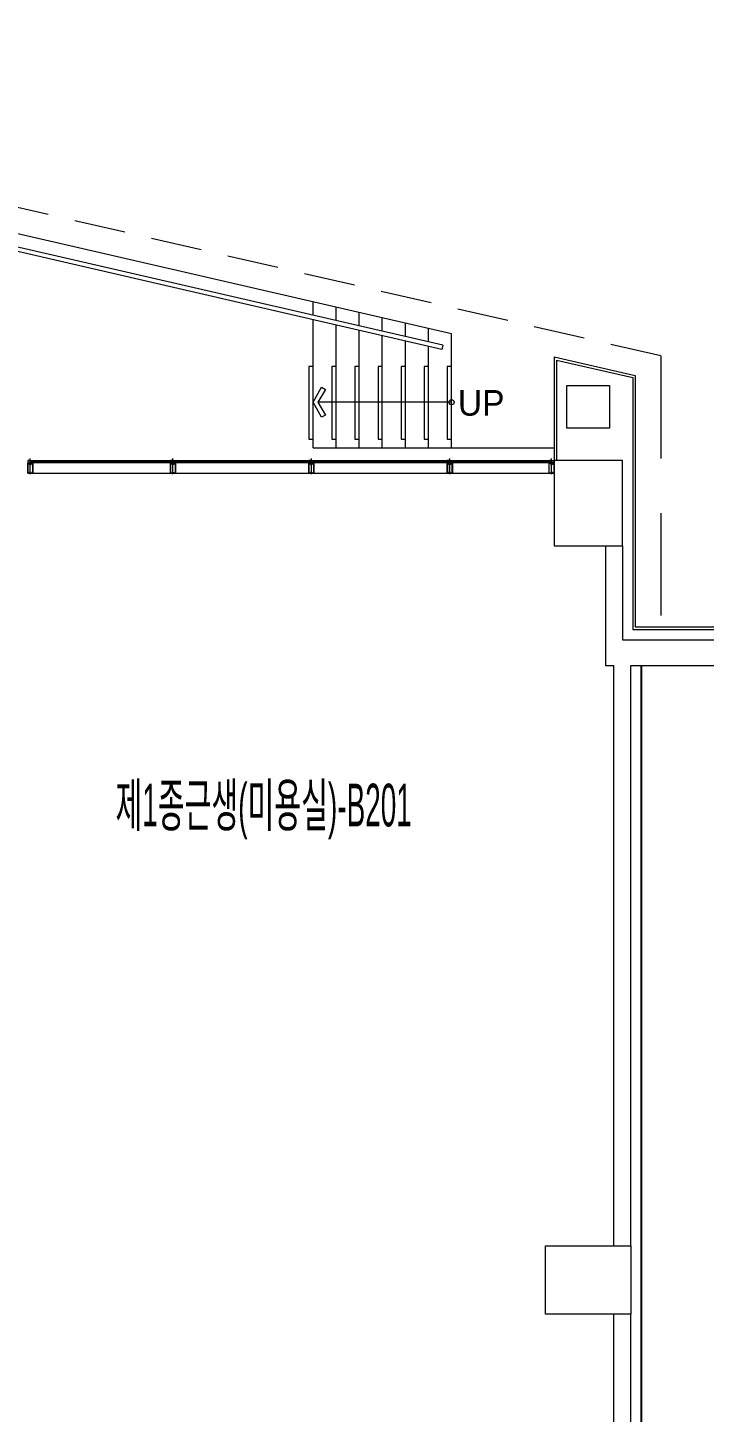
# Model space of a CAD drawing. Header units: millimetres. Extents: x 43806 to 399860, y -65551 to 59129.
# Drawn here: x 176194 to 184112, y 42830 to 59049 of the extents above; entities that cross this region are included whole.
import ezdxf
from ezdxf.enums import TextEntityAlignment as Align

# ---------------------------------------------------------------- set-up
doc = ezdxf.new("R2010")
doc.units = ezdxf.units.MM
doc.header["$LTSCALE"] = 400
doc.header["$MEASUREMENT"] = 0
doc.linetypes.add('HID', pattern=[2.3, 1.5, -0.8])
doc.layers.add('A', color=8, linetype='CONTINUOUS', lineweight=0)
doc.styles.add('CS', font='', dxfattribs={"height": 300})
doc.styles.get('CS').set_extended_font_data('HYwulM')

msp = doc.modelspace()

# ---------------------------------------------------------------- linework, layer by layer
at = {"layer": 'A', "linetype": 'HID'}
msp.add_line((183604, 55204), (166947, 59049), dxfattribs=at)
at = {"layer": 'A', "ltscale": 2}
for p, q in [((181154, 55461), (175149, 56847)), ((182504, 54359), (182504, 54859)), ((182504, 54859), (183004, 54859)), ((183004, 54859), (183004, 54359)), ((183004, 54359), (182504, 54359)), ((179534, 54129), (182354, 54129)), ((183154, 53979), (182354, 53979)), ((182354, 53979), (182354, 52979)), ((183154, 52979), (183154, 53979)), ((182354, 52979), (183154, 52979)), ((182954, 52979), (182954, 51579)), ((183154, 52979), (183154, 51879)), ((183154, 51879), (187544, 51879)), ((182954, 51579), (183054, 51579)), ((183054, 44779), (183054, 51579)), ((183254, 51579), (187544, 51579)), ((183254, 44779), (183254, 51579)), ((183374, 40959), (183374, 51579)), ((183380, 40953), (183380, 51579)), ((182254, 44779), (183254, 44779)), ((182254, 43979), (182254, 44779)), ((183254, 44779), (183254, 43979)), ((183254, 43979), (182254, 43979)), ((183054, 41879), (183054, 43979)), ((183254, 41879), (183254, 43979))]:
    msp.add_line(p, q, dxfattribs=at)
at = {"layer": 'A'}
for p, q in [((181042, 55281), (175104, 56652)), ((181054, 55330), (175115, 56701)), ((179534, 55681), (179534, 55835)), ((179804, 55618), (179804, 55772)), ((180074, 55556), (180074, 55710)), ((180344, 55494), (180344, 55648)), ((179534, 54129), (179534, 55629)), ((179804, 54129), (179804, 55567)), ((180074, 54129), (180074, 55505)), ((180614, 55431), (180614, 55585)), ((180884, 55369), (180884, 55523)), ((180344, 54129), (180344, 55442)), ((180614, 54129), (180614, 55380)), ((180884, 54129), (180884, 55318)), ((181054, 55330), (181042, 55281)), ((181154, 54129), (181154, 55461)), ((182354, 55194), (183304, 54974)), ((182354, 55194), (182354, 53979)), ((182384, 55156), (182384, 53979)), ((182384, 55156), (183274, 54950)), ((179534, 55079), (179484, 55079)), ((179484, 55079), (179484, 54229)), ((179804, 55079), (179754, 55079)), ((179754, 55079), (179754, 54229)), ((180074, 55079), (180024, 55079)), ((180024, 55079), (180024, 54229)), ((180344, 55079), (180294, 55079)), ((180294, 55079), (180294, 54229)), ((180614, 55079), (180564, 55079)), ((180564, 55079), (180564, 54229)), ((180884, 55079), (180834, 55079)), ((180834, 55079), (180834, 54229)), ((181154, 55079), (181104, 55079)), ((181104, 55079), (181104, 54229)), ((179534, 54661), (179634, 54837)), ((179634, 54837), (179677, 54812)), ((183274, 54950), (183274, 51999)), ((183304, 54974), (183304, 52029)), ((179634, 54486), (179534, 54661)), ((179677, 54812), (179591, 54661)), ((181154, 54661), (179591, 54661)), ((179591, 54661), (179677, 54511)), ((179677, 54511), (179634, 54486)), ((179484, 54229), (179534, 54229)), ((179754, 54229), (179804, 54229)), ((180024, 54229), (180074, 54229)), ((180294, 54229), (180344, 54229)), ((180564, 54229), (180614, 54229)), ((180834, 54229), (180884, 54229)), ((181104, 54229), (181154, 54229)), ((176227, 53979), (176194, 53979)), ((176194, 53979), (176194, 53948)), ((176194, 53942), (176194, 53948)), ((176194, 53948), (176220, 53948)), ((176194, 53948), (176215, 53948)), ((176196, 53942), (176194, 53942)), ((176194, 53831), (176194, 53942)), ((176194, 53942), (176201, 53942)), ((176195, 53941), (176195, 53832)), ((176225, 53977), (176196, 53977)), ((176196, 53977), (176196, 53950)), ((176196, 53950), (176215, 53950)), ((176196, 53945), (176196, 53942)), ((176201, 53941), (176196, 53941)), ((176200, 53946), (176197, 53946)), ((176201, 53942), (176201, 53945)), ((176203, 53941), (176201, 53942)), ((176201, 53942), (176203, 53941)), ((176203, 53940), (176201, 53941)), ((176204, 53942), (176203, 53941)), ((176203, 53941), (176204, 53942)), ((176204, 53941), (176203, 53940)), ((176204, 53945), (176204, 53942)), ((176204, 53942), (176214, 53939)), ((176213, 53938), (176204, 53941)), ((176214, 53946), (176205, 53946)), ((176213, 53936), (176213, 53938)), ((176214, 53939), (176214, 53936)), ((176215, 53948), (176215, 53950)), ((176215, 53934), (176215, 53945)), ((176219, 53933), (176216, 53933)), ((176230, 53946), (176217, 53946)), ((176217, 53946), (176217, 53935)), ((176217, 53935), (176219, 53935)), ((176218, 53959), (176220, 53960)), ((176220, 53958), (176218, 53959)), ((176219, 53935), (176219, 53933)), ((176227, 53960), (176220, 53960)), ((176227, 53958), (176220, 53958)), ((176222, 53950), (176222, 53971)), ((176224, 53818), (176224, 54003)), ((176225, 53955), (176225, 53977)), ((176225, 53971), (176225, 53950)), ((176225, 53955), (176225, 53955)), ((176227, 53955), (176225, 53955)), ((176227, 53955), (176227, 53979)), ((176227, 53974), (176234, 53955)), ((176227, 53955), (176234, 53974)), ((176227, 53955), (176227, 53974)), ((176227, 53974), (176234, 53974)), ((176227, 53961), (176227, 53958)), ((176228, 53960), (176227, 53960)), ((176227, 53960), (176227, 53960)), ((176227, 53960), (176227, 53960)), ((176227, 53960), (176227, 53960)), ((176227, 53960), (176227, 53959)), ((176227, 53959), (176227, 53959)), ((176227, 53959), (176227, 53959)), ((176227, 53959), (176227, 53959)), ((176227, 53959), (176227, 53959)), ((176227, 53959), (176227, 53959)), ((176227, 53959), (176227, 53959)), ((176227, 53959), (176227, 53959)), ((176227, 53959), (176227, 53959)), ((176227, 53959), (176227, 53959)), ((176227, 53959), (176227, 53959)), ((176227, 53959), (176227, 53959)), ((176227, 53959), (176227, 53959)), ((176227, 53959), (176227, 53959)), ((176227, 53959), (176227, 53959)), ((176227, 53959), (176227, 53959)), ((176227, 53959), (176227, 53959)), ((176227, 53959), (176228, 53959)), ((176234, 53955), (176227, 53955)), ((176227, 53948), (176254, 53948)), ((176228, 53960), (176228, 53960)), ((176228, 53960), (176228, 53960)), ((176228, 53960), (176228, 53960)), ((176228, 53960), (176228, 53960)), ((176228, 53960), (176228, 53960)), ((176228, 53960), (176228, 53960)), ((176228, 53960), (176228, 53960)), ((176228, 53960), (176228, 53960)), ((176228, 53960), (176228, 53960)), ((176228, 53960), (176228, 53960)), ((176228, 53960), (176228, 53960)), ((176228, 53960), (176228, 53960)), ((176228, 53960), (176228, 53960)), ((176228, 53960), (176228, 53960)), ((176228, 53960), (176228, 53960)), ((176228, 53960), (176228, 53960)), ((176228, 53960), (176228, 53960)), ((176228, 53960), (176228, 53960)), ((176228, 53960), (176228, 53960)), ((176228, 53960), (176228, 53960)), ((176228, 53960), (176228, 53960)), ((176228, 53960), (176228, 53960)), ((176228, 53960), (176228, 53960)), ((176228, 53960), (176228, 53960)), ((176228, 53960), (176228, 53960)), ((176228, 53960), (176228, 53960)), ((176228, 53960), (176228, 53960)), ((176228, 53960), (176228, 53960)), ((176228, 53960), (176228, 53960)), ((176228, 53960), (176228, 53960)), ((176228, 53960), (176228, 53960)), ((176228, 53960), (176228, 53960)), ((176228, 53960), (176228, 53960)), ((176228, 53960), (176228, 53960)), ((176228, 53960), (176228, 53960)), ((176228, 53960), (176228, 53960)), ((176228, 53960), (176228, 53960)), ((176228, 53960), (176228, 53960)), ((176228, 53960), (176228, 53960)), ((176228, 53960), (176228, 53960)), ((176228, 53960), (176228, 53960)), ((176228, 53960), (176228, 53960)), ((176228, 53960), (176228, 53960)), ((176228, 53960), (176228, 53960)), ((176228, 53960), (176228, 53960)), ((176228, 53960), (176228, 53960)), ((176228, 53960), (176228, 53960)), ((176228, 53960), (176228, 53960)), ((176228, 53960), (176228, 53960)), ((176228, 53960), (176228, 53960)), ((176228, 53960), (176228, 53960)), ((176228, 53960), (176228, 53960)), ((176228, 53960), (176228, 53960)), ((176228, 53960), (176228, 53960)), ((176228, 53960), (176228, 53960)), ((176228, 53960), (176228, 53960)), ((176228, 53960), (176228, 53960)), ((176228, 53960), (176228, 53960)), ((176228, 53960), (176228, 53960)), ((176228, 53960), (176228, 53960)), ((176228, 53960), (176228, 53960)), ((176228, 53960), (176228, 53960)), ((176228, 53960), (176228, 53960)), ((176228, 53960), (176228, 53960)), ((176228, 53960), (176228, 53960)), ((176228, 53960), (176228, 53960)), ((176228, 53960), (176228, 53960)), ((176228, 53960), (176228, 53960)), ((176228, 53960), (176228, 53960)), ((176228, 53960), (176228, 53960)), ((176228, 53960), (176228, 53960)), ((176228, 53960), (176228, 53960)), ((176228, 53960), (176228, 53960)), ((176228, 53960), (176228, 53960)), ((176228, 53960), (176228, 53960)), ((176228, 53960), (176228, 53960)), ((176228, 53960), (176228, 53960)), ((176228, 53960), (176228, 53960)), ((176228, 53960), (176228, 53960)), ((176228, 53960), (176228, 53960)), ((176228, 53960), (176228, 53960)), ((176228, 53960), (176228, 53960)), ((176228, 53960), (176228, 53960)), ((176228, 53960), (176228, 53960)), ((176228, 53959), (176228, 53959)), ((176228, 53959), (176228, 53959)), ((176228, 53959), (176228, 53959)), ((176228, 53959), (176228, 53959)), ((176228, 53959), (176228, 53959)), ((176228, 53959), (176228, 53959)), ((176228, 53959), (176228, 53959)), ((176228, 53959), (176228, 53959)), ((176228, 53959), (176228, 53959)), ((176228, 53959), (176228, 53959)), ((176228, 53959), (176228, 53959)), ((176228, 53959), (176228, 53959)), ((176228, 53959), (176228, 53959)), ((176228, 53959), (176228, 53959)), ((176228, 53959), (176228, 53959)), ((176228, 53959), (176228, 53959)), ((176228, 53959), (176228, 53959)), ((176228, 53959), (176228, 53959)), ((176228, 53959), (176228, 53959)), ((176228, 53959), (176228, 53959)), ((176228, 53959), (176228, 53959)), ((176228, 53959), (176228, 53959)), ((176228, 53959), (176228, 53959)), ((176228, 53959), (176228, 53959)), ((176228, 53959), (176228, 53959)), ((176228, 53959), (176228, 53959)), ((176228, 53959), (176228, 53959)), ((176228, 53959), (176228, 53959)), ((176228, 53959), (176228, 53959)), ((176228, 53959), (176228, 53959)), ((176228, 53959), (176228, 53959)), ((176228, 53959), (176228, 53959)), ((176228, 53959), (176228, 53959)), ((176228, 53959), (176228, 53959)), ((176228, 53959), (176228, 53959)), ((176228, 53959), (176228, 53959)), ((176228, 53959), (176228, 53959)), ((176228, 53959), (176228, 53959)), ((176228, 53959), (176228, 53959)), ((176228, 53959), (176228, 53959)), ((176228, 53959), (176228, 53959)), ((176228, 53959), (176228, 53959)), ((176228, 53959), (176228, 53959)), ((176228, 53959), (176228, 53959)), ((176228, 53959), (176228, 53959)), ((176228, 53959), (176228, 53959)), ((176228, 53959), (176228, 53959)), ((176228, 53959), (176228, 53959)), ((176228, 53959), (176228, 53959)), ((176228, 53959), (176228, 53959)), ((176228, 53959), (176228, 53959)), ((176228, 53959), (176228, 53959)), ((176228, 53959), (176228, 53959)), ((176228, 53959), (176228, 53959)), ((176228, 53959), (176228, 53959)), ((176228, 53959), (176228, 53959)), ((176228, 53959), (176228, 53959)), ((176228, 53959), (176228, 53959)), ((176228, 53959), (176228, 53959)), ((176228, 53959), (176228, 53959)), ((176228, 53959), (176228, 53959)), ((176228, 53959), (176228, 53959)), ((176228, 53959), (176228, 53959)), ((176228, 53959), (176228, 53958)), ((176228, 53958), (176228, 53958)), ((176228, 53958), (176228, 53958)), ((176228, 53958), (176228, 53958)), ((176228, 53958), (176228, 53958)), ((176228, 53958), (176228, 53958)), ((176228, 53958), (176228, 53958)), ((176228, 53958), (176228, 53958)), ((176228, 53958), (176228, 53958)), ((176228, 53958), (176228, 53958)), ((176228, 53958), (176228, 53958)), ((176228, 53958), (176228, 53958)), ((176228, 53958), (176228, 53958)), ((176228, 53958), (176228, 53958)), ((176228, 53958), (176228, 53958)), ((176228, 53958), (176228, 53958)), ((176228, 53958), (176228, 53958)), ((176228, 53958), (176228, 53958)), ((176228, 53958), (176228, 53958)), ((176228, 53958), (176228, 53958)), ((176228, 53958), (176228, 53958)), ((176228, 53933), (176228, 53935)), ((176228, 53935), (176230, 53935)), ((176232, 53933), (176228, 53933)), ((176230, 53935), (176230, 53946)), ((176233, 53945), (176233, 53934)), ((176235, 53979), (176234, 53978)), ((176234, 53974), (176234, 53978)), ((176235, 53973), (176234, 53974)), ((176234, 53974), (176234, 53955)), ((176234, 53960), (176235, 53961)), ((176234, 53956), (176234, 53960)), ((176235, 53955), (176234, 53956)), ((176251, 53946), (176234, 53946)), ((176235, 53979), (176245, 53979)), ((176235, 53973), (176246, 53973)), ((176235, 53961), (176246, 53961)), ((176235, 53948), (176235, 53955)), ((176235, 53955), (176245, 53955)), ((176245, 53948), (176235, 53948)), ((176243, 53973), (176240, 53971)), ((176240, 53962), (176240, 53971)), ((176243, 53961), (176240, 53962)), ((176243, 53972), (176241, 53971)), ((176241, 53963), (176241, 53971)), ((176243, 53961), (176241, 53963)), ((176243, 53972), (176246, 53972)), ((176243, 53961), (176246, 53961)), ((176245, 53979), (182302, 53979)), ((176245, 53973), (182301, 53973)), ((176245, 53961), (182301, 53961)), ((176245, 53955), (182302, 53955)), ((176245, 53955), (176245, 53948)), ((176246, 53961), (176246, 53973)), ((176246, 53961), (176246, 53972)), ((176246, 53964), (176246, 53964)), ((176252, 53832), (176252, 53945)), ((176254, 53948), (176254, 53829)), ((177885, 53979), (177864, 53979)), ((177885, 53973), (177864, 53973)), ((177885, 53961), (177864, 53961)), ((177885, 53955), (177864, 53955)), ((177864, 53942), (177864, 53948)), ((177864, 53948), (177890, 53948)), ((177864, 53831), (177864, 53942)), ((177864, 53942), (177871, 53942)), ((177866, 53942), (177864, 53942)), ((177865, 53941), (177865, 53832)), ((177866, 53945), (177866, 53942)), ((177871, 53941), (177866, 53941)), ((177870, 53946), (177867, 53946)), ((177871, 53942), (177871, 53945)), ((177871, 53942), (177873, 53941)), ((177873, 53941), (177871, 53942)), ((177873, 53940), (177871, 53941)), ((177873, 53941), (177874, 53942)), ((177874, 53942), (177873, 53941)), ((177874, 53941), (177873, 53940)), ((177874, 53961), (177874, 53973)), ((177874, 53964), (177875, 53964)), ((177874, 53945), (177874, 53942)), ((177874, 53942), (177884, 53939)), ((177883, 53938), (177874, 53941)), ((177875, 53961), (177875, 53972)), ((177877, 53972), (177875, 53972)), ((177877, 53961), (177875, 53961)), ((177875, 53955), (177875, 53948)), ((177885, 53955), (177875, 53955)), ((177875, 53948), (177885, 53948)), ((177884, 53946), (177875, 53946)), ((177877, 53973), (177880, 53971)), ((177877, 53972), (177880, 53971)), ((177877, 53961), (177880, 53963)), ((177877, 53961), (177880, 53962)), ((177880, 53962), (177880, 53971)), ((177880, 53963), (177880, 53971)), ((177883, 53936), (177883, 53938)), ((177884, 53939), (177884, 53936)), ((177885, 53979), (177886, 53978)), ((177885, 53973), (177886, 53974)), ((177886, 53960), (177885, 53961)), ((177885, 53955), (177886, 53956)), ((177885, 53948), (177885, 53955)), ((177885, 53934), (177885, 53945)), ((177886, 53974), (177886, 53978)), ((177886, 53956), (177886, 53960)), ((177889, 53933), (177886, 53933)), ((177900, 53946), (177887, 53946)), ((177887, 53946), (177887, 53935)), ((177887, 53935), (177889, 53935)), ((177889, 53935), (177889, 53933)), ((177892, 53950), (177892, 53976)), ((177894, 53818), (177894, 54003)), ((177895, 53976), (177895, 53950)), ((177897, 53948), (177924, 53948)), ((177898, 53933), (177898, 53935)), ((177898, 53935), (177900, 53935)), ((177902, 53933), (177898, 53933)), ((177900, 53935), (177900, 53946)), ((177902, 53979), (177901, 53978)), ((177901, 53974), (177901, 53978)), ((177902, 53973), (177901, 53974)), ((177901, 53960), (177902, 53961)), ((177901, 53956), (177901, 53960)), ((177902, 53955), (177901, 53956)), ((177902, 53979), (177924, 53979)), ((177902, 53973), (177924, 53973)), ((177902, 53961), (177924, 53961)), ((177902, 53955), (177924, 53955)), ((177902, 53948), (177902, 53955)), ((177902, 53955), (177912, 53955)), ((177912, 53948), (177902, 53948)), ((177903, 53945), (177903, 53934)), ((177921, 53946), (177904, 53946)), ((177910, 53973), (177907, 53971)), ((177907, 53962), (177907, 53971)), ((177910, 53961), (177907, 53962)), ((177910, 53972), (177908, 53971)), ((177908, 53963), (177908, 53971)), ((177910, 53961), (177908, 53963)), ((177910, 53972), (177913, 53972)), ((177910, 53961), (177913, 53961)), ((177912, 53955), (177912, 53948)), ((177913, 53961), (177913, 53973)), ((177913, 53961), (177913, 53972)), ((177913, 53964), (177913, 53964)), ((177922, 53832), (177922, 53945)), ((177924, 53948), (177924, 53829)), ((179505, 53979), (179484, 53979)), ((179505, 53973), (179484, 53973)), ((179505, 53961), (179484, 53961)), ((179505, 53955), (179484, 53955)), ((179484, 53942), (179484, 53948)), ((179484, 53948), (179510, 53948)), ((179484, 53831), (179484, 53942)), ((179484, 53942), (179491, 53942)), ((179486, 53942), (179484, 53942)), ((179485, 53941), (179485, 53832)), ((179486, 53945), (179486, 53942)), ((179491, 53941), (179486, 53941)), ((179490, 53946), (179487, 53946)), ((179491, 53942), (179491, 53945)), ((179491, 53942), (179493, 53941)), ((179493, 53941), (179491, 53942)), ((179493, 53940), (179491, 53941)), ((179493, 53941), (179494, 53942)), ((179494, 53942), (179493, 53941)), ((179494, 53941), (179493, 53940)), ((179494, 53961), (179494, 53973)), ((179494, 53964), (179495, 53964)), ((179494, 53945), (179494, 53942)), ((179494, 53942), (179504, 53939)), ((179503, 53938), (179494, 53941)), ((179495, 53961), (179495, 53972)), ((179497, 53972), (179495, 53972)), ((179497, 53961), (179495, 53961)), ((179495, 53955), (179495, 53948)), ((179505, 53955), (179495, 53955)), ((179495, 53948), (179505, 53948)), ((179504, 53946), (179495, 53946)), ((179497, 53973), (179500, 53971)), ((179497, 53972), (179500, 53971)), ((179497, 53961), (179500, 53963)), ((179497, 53961), (179500, 53962)), ((179500, 53962), (179500, 53971)), ((179500, 53963), (179500, 53971)), ((179503, 53936), (179503, 53938)), ((179504, 53939), (179504, 53936)), ((179505, 53979), (179506, 53978)), ((179505, 53973), (179506, 53974)), ((179506, 53960), (179505, 53961)), ((179505, 53955), (179506, 53956)), ((179505, 53948), (179505, 53955)), ((179505, 53934), (179505, 53945)), ((179506, 53974), (179506, 53978)), ((179506, 53956), (179506, 53960)), ((179509, 53933), (179506, 53933)), ((179520, 53946), (179507, 53946)), ((179507, 53946), (179507, 53935)), ((179507, 53935), (179509, 53935)), ((179509, 53935), (179509, 53933)), ((179512, 53950), (179512, 53976)), ((179514, 53818), (179514, 54003)), ((179515, 53976), (179515, 53950)), ((179517, 53948), (179544, 53948)), ((179518, 53933), (179518, 53935)), ((179518, 53935), (179520, 53935)), ((179522, 53933), (179518, 53933)), ((179520, 53935), (179520, 53946)), ((179522, 53979), (179521, 53978)), ((179521, 53974), (179521, 53978)), ((179522, 53973), (179521, 53974)), ((179521, 53960), (179522, 53961)), ((179521, 53956), (179521, 53960)), ((179522, 53955), (179521, 53956)), ((179522, 53979), (179544, 53979)), ((179522, 53973), (179544, 53973)), ((179522, 53961), (179544, 53961)), ((179522, 53955), (179544, 53955)), ((179522, 53948), (179522, 53955)), ((179522, 53955), (179532, 53955)), ((179532, 53948), (179522, 53948)), ((179523, 53945), (179523, 53934)), ((179541, 53946), (179524, 53946)), ((179530, 53973), (179527, 53971)), ((179527, 53962), (179527, 53971)), ((179530, 53961), (179527, 53962)), ((179530, 53972), (179528, 53971)), ((179528, 53963), (179528, 53971)), ((179530, 53961), (179528, 53963)), ((179530, 53972), (179533, 53972)), ((179530, 53961), (179533, 53961)), ((179532, 53955), (179532, 53948)), ((179533, 53961), (179533, 53973)), ((179533, 53961), (179533, 53972)), ((179533, 53964), (179533, 53964)), ((179542, 53832), (179542, 53945)), ((179544, 53948), (179544, 53829)), ((181125, 53979), (181104, 53979)), ((181125, 53973), (181104, 53973)), ((181125, 53961), (181104, 53961)), ((181125, 53955), (181104, 53955)), ((181104, 53942), (181104, 53948)), ((181104, 53948), (181130, 53948)), ((181104, 53831), (181104, 53942)), ((181104, 53942), (181111, 53942)), ((181106, 53942), (181104, 53942)), ((181105, 53941), (181105, 53832)), ((181106, 53945), (181106, 53942)), ((181111, 53941), (181106, 53941)), ((181110, 53946), (181107, 53946)), ((181111, 53942), (181111, 53945)), ((181111, 53942), (181113, 53941)), ((181113, 53941), (181111, 53942)), ((181113, 53940), (181111, 53941)), ((181113, 53941), (181114, 53942)), ((181114, 53942), (181113, 53941)), ((181114, 53941), (181113, 53940)), ((181114, 53961), (181114, 53973)), ((181114, 53964), (181115, 53964)), ((181114, 53945), (181114, 53942)), ((181114, 53942), (181124, 53939)), ((181123, 53938), (181114, 53941)), ((181115, 53961), (181115, 53972)), ((181117, 53972), (181115, 53972)), ((181117, 53961), (181115, 53961)), ((181115, 53955), (181115, 53948)), ((181125, 53955), (181115, 53955)), ((181115, 53948), (181125, 53948)), ((181124, 53946), (181115, 53946)), ((181117, 53973), (181120, 53971)), ((181117, 53972), (181120, 53971)), ((181117, 53961), (181120, 53963)), ((181117, 53961), (181120, 53962)), ((181120, 53962), (181120, 53971)), ((181120, 53963), (181120, 53971)), ((181123, 53936), (181123, 53938)), ((181124, 53939), (181124, 53936)), ((181125, 53979), (181126, 53978)), ((181125, 53973), (181126, 53974)), ((181126, 53960), (181125, 53961)), ((181125, 53955), (181126, 53956)), ((181125, 53948), (181125, 53955)), ((181125, 53934), (181125, 53945)), ((181126, 53974), (181126, 53978)), ((181126, 53956), (181126, 53960)), ((181129, 53933), (181126, 53933)), ((181140, 53946), (181127, 53946)), ((181127, 53946), (181127, 53935)), ((181127, 53935), (181129, 53935)), ((181129, 53935), (181129, 53933)), ((181132, 53950), (181132, 53976)), ((181134, 53818), (181134, 54003)), ((181135, 53976), (181135, 53950)), ((181137, 53948), (181164, 53948)), ((181138, 53933), (181138, 53935)), ((181138, 53935), (181140, 53935)), ((181142, 53933), (181138, 53933)), ((181140, 53935), (181140, 53946)), ((181142, 53979), (181141, 53978)), ((181141, 53974), (181141, 53978)), ((181142, 53973), (181141, 53974)), ((181141, 53960), (181142, 53961)), ((181141, 53956), (181141, 53960)), ((181142, 53955), (181141, 53956)), ((181142, 53979), (181164, 53979)), ((181142, 53973), (181164, 53973)), ((181142, 53961), (181164, 53961)), ((181142, 53955), (181164, 53955)), ((181142, 53948), (181142, 53955)), ((181142, 53955), (181152, 53955)), ((181152, 53948), (181142, 53948)), ((181143, 53945), (181143, 53934)), ((181161, 53946), (181144, 53946)), ((181150, 53973), (181147, 53971)), ((181147, 53962), (181147, 53971)), ((181150, 53961), (181147, 53962)), ((181150, 53972), (181148, 53971)), ((181148, 53963), (181148, 53971)), ((181150, 53961), (181148, 53963)), ((181150, 53972), (181153, 53972)), ((181150, 53961), (181153, 53961)), ((181152, 53955), (181152, 53948)), ((181153, 53961), (181153, 53973)), ((181153, 53961), (181153, 53972)), ((181153, 53964), (181153, 53964)), ((181162, 53832), (181162, 53945)), ((181164, 53948), (181164, 53829)), ((182320, 53948), (182294, 53948)), ((182294, 53948), (182294, 53829)), ((182296, 53832), (182296, 53945)), ((182297, 53946), (182314, 53946)), ((182301, 53961), (182301, 53973)), ((182312, 53973), (182301, 53973)), ((182301, 53964), (182302, 53964)), ((182312, 53961), (182301, 53961)), ((182312, 53979), (182302, 53979)), ((182304, 53972), (182302, 53972)), ((182302, 53961), (182302, 53972)), ((182304, 53961), (182302, 53961)), ((182302, 53955), (182302, 53948)), ((182312, 53955), (182302, 53955)), ((182302, 53948), (182312, 53948)), ((182304, 53973), (182307, 53971)), ((182304, 53972), (182307, 53971)), ((182304, 53961), (182307, 53963)), ((182304, 53961), (182307, 53962)), ((182307, 53962), (182307, 53971)), ((182307, 53963), (182307, 53971)), ((182312, 53979), (182313, 53978)), ((182312, 53973), (182313, 53974)), ((182313, 53960), (182312, 53961)), ((182312, 53955), (182313, 53956)), ((182312, 53948), (182312, 53955)), ((182313, 53974), (182313, 53978)), ((182320, 53974), (182313, 53955)), ((182320, 53955), (182313, 53974)), ((182320, 53974), (182313, 53974)), ((182313, 53974), (182313, 53955)), ((182313, 53956), (182313, 53960)), ((182313, 53955), (182320, 53955)), ((182315, 53945), (182315, 53934)), ((182316, 53933), (182319, 53933)), ((182317, 53935), (182317, 53946)), ((182317, 53946), (182330, 53946)), ((182319, 53935), (182317, 53935)), ((182319, 53960), (182319, 53960)), ((182319, 53960), (182319, 53960)), ((182319, 53960), (182319, 53960)), ((182319, 53960), (182319, 53960)), ((182319, 53960), (182319, 53960)), ((182319, 53960), (182319, 53960)), ((182319, 53960), (182319, 53960)), ((182319, 53960), (182319, 53960)), ((182319, 53960), (182319, 53960)), ((182319, 53960), (182319, 53960)), ((182319, 53960), (182319, 53960)), ((182319, 53960), (182319, 53960)), ((182319, 53960), (182319, 53960)), ((182319, 53960), (182319, 53960)), ((182319, 53960), (182319, 53960)), ((182319, 53960), (182319, 53960)), ((182319, 53960), (182319, 53960)), ((182319, 53960), (182319, 53960)), ((182319, 53960), (182319, 53960)), ((182319, 53960), (182319, 53960)), ((182319, 53960), (182319, 53960)), ((182319, 53960), (182319, 53960)), ((182319, 53960), (182319, 53960)), ((182319, 53960), (182319, 53960)), ((182319, 53960), (182319, 53960)), ((182319, 53960), (182319, 53960)), ((182319, 53960), (182319, 53960)), ((182319, 53960), (182319, 53960)), ((182319, 53960), (182319, 53960)), ((182319, 53960), (182319, 53960)), ((182319, 53960), (182319, 53960)), ((182319, 53960), (182319, 53960)), ((182319, 53960), (182319, 53960)), ((182319, 53960), (182319, 53960)), ((182319, 53960), (182319, 53960)), ((182319, 53960), (182319, 53960)), ((182319, 53960), (182319, 53960)), ((182319, 53960), (182319, 53960)), ((182319, 53960), (182319, 53960)), ((182319, 53960), (182319, 53960)), ((182319, 53960), (182319, 53960)), ((182319, 53960), (182319, 53960)), ((182319, 53960), (182319, 53960)), ((182319, 53960), (182319, 53960)), ((182319, 53960), (182319, 53960)), ((182319, 53960), (182319, 53960)), ((182319, 53960), (182319, 53960)), ((182319, 53960), (182319, 53960)), ((182319, 53960), (182319, 53960)), ((182319, 53960), (182319, 53960)), ((182319, 53960), (182319, 53960)), ((182319, 53960), (182319, 53960)), ((182319, 53960), (182319, 53960)), ((182319, 53960), (182319, 53960)), ((182319, 53960), (182319, 53960)), ((182319, 53960), (182319, 53960)), ((182319, 53960), (182319, 53960)), ((182319, 53960), (182319, 53960)), ((182319, 53960), (182319, 53960)), ((182319, 53960), (182319, 53960)), ((182319, 53960), (182319, 53960)), ((182319, 53960), (182320, 53960)), ((182320, 53959), (182319, 53959)), ((182319, 53959), (182319, 53959)), ((182319, 53959), (182319, 53959)), ((182319, 53959), (182319, 53959)), ((182319, 53959), (182319, 53959)), ((182319, 53959), (182319, 53959)), ((182319, 53959), (182319, 53959)), ((182319, 53959), (182319, 53959)), ((182319, 53959), (182319, 53959)), ((182319, 53959), (182319, 53959)), ((182319, 53959), (182319, 53959)), ((182319, 53959), (182319, 53959)), ((182319, 53959), (182319, 53959)), ((182319, 53959), (182319, 53959)), ((182319, 53959), (182319, 53959)), ((182319, 53959), (182319, 53959)), ((182319, 53959), (182319, 53959)), ((182319, 53959), (182319, 53959)), ((182319, 53959), (182319, 53959)), ((182319, 53959), (182319, 53959)), ((182319, 53959), (182319, 53959)), ((182319, 53959), (182319, 53959)), ((182319, 53959), (182319, 53959)), ((182319, 53959), (182319, 53959)), ((182319, 53959), (182319, 53959)), ((182319, 53959), (182319, 53959)), ((182319, 53959), (182319, 53959)), ((182319, 53959), (182319, 53959)), ((182319, 53959), (182319, 53959)), ((182319, 53959), (182319, 53959)), ((182319, 53959), (182319, 53959)), ((182319, 53959), (182319, 53959)), ((182319, 53959), (182319, 53959)), ((182319, 53959), (182319, 53959)), ((182319, 53959), (182319, 53959)), ((182319, 53959), (182319, 53959)), ((182319, 53959), (182319, 53959)), ((182319, 53959), (182319, 53959)), ((182319, 53959), (182319, 53959)), ((182319, 53959), (182319, 53959)), ((182319, 53959), (182319, 53959)), ((182319, 53959), (182319, 53958)), ((182319, 53958), (182319, 53958)), ((182319, 53958), (182319, 53958)), ((182319, 53958), (182319, 53958)), ((182319, 53958), (182319, 53958)), ((182319, 53958), (182319, 53958)), ((182319, 53958), (182319, 53958)), ((182319, 53958), (182319, 53958)), ((182319, 53958), (182319, 53958)), ((182319, 53958), (182319, 53958)), ((182319, 53958), (182319, 53958)), ((182319, 53958), (182319, 53958)), ((182319, 53958), (182319, 53958)), ((182319, 53958), (182319, 53958)), ((182319, 53958), (182319, 53958)), ((182319, 53958), (182319, 53958)), ((182319, 53958), (182319, 53958)), ((182319, 53958), (182319, 53958)), ((182319, 53958), (182319, 53958)), ((182319, 53958), (182319, 53958)), ((182319, 53958), (182319, 53958)), ((182319, 53933), (182319, 53935)), ((182320, 53955), (182320, 53979)), ((182320, 53979), (182354, 53979)), ((182320, 53955), (182320, 53974)), ((182320, 53961), (182320, 53958)), ((182320, 53960), (182327, 53960)), ((182320, 53960), (182320, 53960)), ((182320, 53960), (182320, 53960)), ((182320, 53960), (182320, 53960)), ((182320, 53960), (182320, 53960)), ((182320, 53960), (182320, 53960)), ((182320, 53960), (182320, 53960)), ((182320, 53960), (182320, 53960)), ((182320, 53960), (182320, 53960)), ((182320, 53960), (182320, 53960)), ((182320, 53960), (182320, 53960)), ((182320, 53960), (182320, 53960)), ((182320, 53960), (182320, 53960)), ((182320, 53960), (182320, 53960)), ((182320, 53960), (182320, 53960)), ((182320, 53960), (182320, 53960)), ((182320, 53960), (182320, 53960)), ((182320, 53960), (182320, 53960)), ((182320, 53960), (182320, 53960)), ((182320, 53960), (182320, 53960)), ((182320, 53960), (182320, 53960)), ((182320, 53960), (182320, 53960)), ((182320, 53960), (182320, 53960)), ((182320, 53960), (182320, 53960)), ((182320, 53960), (182320, 53960)), ((182320, 53960), (182320, 53960)), ((182320, 53960), (182320, 53960)), ((182320, 53960), (182320, 53959)), ((182320, 53959), (182320, 53959)), ((182320, 53959), (182320, 53959)), ((182320, 53959), (182320, 53959)), ((182320, 53959), (182320, 53959)), ((182320, 53959), (182320, 53959)), ((182320, 53959), (182320, 53959)), ((182320, 53959), (182320, 53959)), ((182320, 53959), (182320, 53959)), ((182320, 53959), (182320, 53959)), ((182320, 53959), (182320, 53959)), ((182320, 53959), (182320, 53959)), ((182320, 53959), (182320, 53959)), ((182320, 53959), (182320, 53959)), ((182320, 53959), (182320, 53959)), ((182320, 53959), (182320, 53959)), ((182320, 53959), (182320, 53959)), ((182320, 53959), (182320, 53959)), ((182320, 53959), (182320, 53959)), ((182320, 53959), (182320, 53959)), ((182320, 53959), (182320, 53959)), ((182320, 53959), (182320, 53959)), ((182320, 53959), (182320, 53959)), ((182320, 53959), (182320, 53959)), ((182320, 53959), (182320, 53959)), ((182320, 53959), (182320, 53959)), ((182320, 53959), (182320, 53959)), ((182320, 53959), (182320, 53959)), ((182320, 53959), (182320, 53959)), ((182320, 53959), (182320, 53959)), ((182320, 53959), (182320, 53959)), ((182320, 53959), (182320, 53959)), ((182320, 53959), (182320, 53959)), ((182320, 53959), (182320, 53959)), ((182320, 53959), (182320, 53959)), ((182320, 53959), (182320, 53959)), ((182320, 53959), (182320, 53959)), ((182320, 53959), (182320, 53959)), ((182320, 53959), (182320, 53959)), ((182320, 53959), (182320, 53959)), ((182320, 53958), (182327, 53958)), ((182320, 53955), (182322, 53955)), ((182322, 53977), (182352, 53977)), ((182322, 53955), (182322, 53977)), ((182322, 53971), (182322, 53950)), ((182322, 53955), (182322, 53955)), ((182324, 53818), (182324, 54003)), ((182325, 53950), (182325, 53971)), ((182329, 53959), (182327, 53960)), ((182327, 53958), (182329, 53959)), ((182354, 53948), (182327, 53948)), ((182330, 53935), (182328, 53935)), ((182328, 53935), (182328, 53933)), ((182328, 53933), (182332, 53933)), ((182330, 53946), (182330, 53935)), ((182333, 53948), (182333, 53950)), ((182352, 53950), (182333, 53950)), ((182354, 53948), (182333, 53948)), ((182333, 53934), (182333, 53945)), ((182343, 53942), (182333, 53939)), ((182333, 53939), (182333, 53936)), ((182334, 53946), (182342, 53946)), ((182334, 53938), (182343, 53941)), ((182334, 53936), (182334, 53938)), ((182343, 53945), (182343, 53942)), ((182343, 53942), (182345, 53941)), ((182345, 53941), (182343, 53942)), ((182343, 53941), (182345, 53940)), ((182345, 53941), (182346, 53942)), ((182346, 53942), (182345, 53941)), ((182345, 53940), (182347, 53941)), ((182346, 53942), (182346, 53945)), ((182354, 53942), (182346, 53942)), ((182347, 53946), (182351, 53946)), ((182347, 53941), (182352, 53941)), ((182352, 53977), (182352, 53950)), ((182352, 53945), (182352, 53942)), ((182352, 53942), (182354, 53942)), ((182352, 53941), (182352, 53832)), ((182354, 53979), (182354, 53948)), ((182354, 53942), (182354, 53948)), ((182354, 53831), (182354, 53942)), ((176194, 53829), (176194, 53831)), ((176194, 53831), (176201, 53831)), ((176201, 53831), (176194, 53831)), ((176254, 53829), (176194, 53829)), ((176196, 53832), (176201, 53832)), ((176201, 53832), (176203, 53834)), ((176201, 53831), (176203, 53832)), ((176203, 53832), (176201, 53831)), ((176203, 53834), (176204, 53832)), ((176203, 53832), (176204, 53831)), ((176204, 53831), (176203, 53832)), ((176204, 53832), (176213, 53835)), ((176214, 53835), (176204, 53831)), ((176204, 53831), (176214, 53831)), ((176213, 53835), (176213, 53837)), ((176214, 53838), (176214, 53838)), ((176214, 53837), (176214, 53835)), ((176215, 53832), (176215, 53839)), ((176216, 53840), (176219, 53840)), ((176219, 53838), (176217, 53838)), ((176217, 53838), (176217, 53831)), ((176217, 53831), (176230, 53831)), ((176219, 53840), (176219, 53838)), ((176228, 53838), (176228, 53840)), ((176228, 53840), (176232, 53840)), ((176230, 53838), (176228, 53838)), ((176230, 53831), (176230, 53838)), ((176233, 53839), (176233, 53832)), ((176234, 53831), (176251, 53831)), ((176254, 53829), (182294, 53829)), ((177871, 53831), (177864, 53831)), ((177864, 53829), (177864, 53831)), ((177864, 53831), (177871, 53831)), ((177924, 53829), (177864, 53829)), ((177866, 53832), (177871, 53832)), ((177871, 53832), (177873, 53834)), ((177873, 53832), (177871, 53831)), ((177871, 53831), (177873, 53832)), ((177873, 53834), (177874, 53832)), ((177874, 53831), (177873, 53832)), ((177873, 53832), (177874, 53831)), ((177874, 53832), (177883, 53835)), ((177884, 53835), (177874, 53831)), ((177874, 53831), (177884, 53831)), ((177883, 53835), (177883, 53837)), ((177884, 53838), (177884, 53838)), ((177884, 53837), (177884, 53835)), ((177885, 53832), (177885, 53839)), ((177886, 53840), (177889, 53840)), ((177889, 53838), (177887, 53838)), ((177887, 53838), (177887, 53831)), ((177887, 53831), (177900, 53831)), ((177889, 53840), (177889, 53838)), ((177898, 53838), (177898, 53840)), ((177898, 53840), (177902, 53840)), ((177900, 53838), (177898, 53838)), ((177900, 53831), (177900, 53838)), ((177903, 53839), (177903, 53832)), ((177904, 53831), (177921, 53831)), ((179491, 53831), (179484, 53831)), ((179484, 53829), (179484, 53831)), ((179484, 53831), (179491, 53831)), ((179544, 53829), (179484, 53829)), ((179486, 53832), (179491, 53832)), ((179491, 53832), (179493, 53834)), ((179493, 53832), (179491, 53831)), ((179491, 53831), (179493, 53832)), ((179493, 53834), (179494, 53832)), ((179494, 53831), (179493, 53832)), ((179493, 53832), (179494, 53831)), ((179494, 53832), (179503, 53835)), ((179504, 53835), (179494, 53831)), ((179494, 53831), (179504, 53831)), ((179503, 53835), (179503, 53837)), ((179504, 53838), (179504, 53838)), ((179504, 53837), (179504, 53835)), ((179505, 53832), (179505, 53839)), ((179506, 53840), (179509, 53840)), ((179509, 53838), (179507, 53838)), ((179507, 53838), (179507, 53831)), ((179507, 53831), (179520, 53831)), ((179509, 53840), (179509, 53838)), ((179518, 53838), (179518, 53840)), ((179518, 53840), (179522, 53840)), ((179520, 53838), (179518, 53838)), ((179520, 53831), (179520, 53838)), ((179523, 53839), (179523, 53832)), ((179524, 53831), (179541, 53831)), ((181111, 53831), (181104, 53831)), ((181104, 53829), (181104, 53831)), ((181104, 53831), (181111, 53831)), ((181164, 53829), (181104, 53829)), ((181106, 53832), (181111, 53832)), ((181111, 53832), (181113, 53834)), ((181113, 53832), (181111, 53831)), ((181111, 53831), (181113, 53832)), ((181113, 53834), (181114, 53832)), ((181114, 53831), (181113, 53832)), ((181113, 53832), (181114, 53831)), ((181114, 53832), (181123, 53835)), ((181124, 53835), (181114, 53831)), ((181114, 53831), (181124, 53831)), ((181123, 53835), (181123, 53837)), ((181124, 53838), (181124, 53838)), ((181124, 53837), (181124, 53835)), ((181125, 53832), (181125, 53839)), ((181126, 53840), (181129, 53840)), ((181129, 53838), (181127, 53838)), ((181127, 53838), (181127, 53831)), ((181127, 53831), (181140, 53831)), ((181129, 53840), (181129, 53838)), ((181138, 53838), (181138, 53840)), ((181138, 53840), (181142, 53840)), ((181140, 53838), (181138, 53838)), ((181140, 53831), (181140, 53838)), ((181143, 53839), (181143, 53832)), ((181144, 53831), (181161, 53831)), ((182294, 53829), (182354, 53829)), ((182314, 53831), (182297, 53831)), ((182315, 53839), (182315, 53832)), ((182319, 53840), (182316, 53840)), ((182317, 53831), (182317, 53838)), ((182317, 53838), (182319, 53838)), ((182330, 53831), (182317, 53831)), ((182319, 53838), (182319, 53840)), ((182332, 53840), (182328, 53840)), ((182328, 53840), (182328, 53838)), ((182328, 53838), (182330, 53838)), ((182330, 53838), (182330, 53831)), ((182333, 53832), (182333, 53839)), ((182333, 53837), (182333, 53835)), ((182333, 53835), (182343, 53831)), ((182334, 53838), (182334, 53838)), ((182334, 53835), (182334, 53837)), ((182343, 53832), (182334, 53835)), ((182343, 53831), (182334, 53831)), ((182345, 53834), (182343, 53832)), ((182345, 53832), (182343, 53831)), ((182343, 53831), (182345, 53832)), ((182347, 53832), (182345, 53834)), ((182346, 53831), (182345, 53832)), ((182345, 53832), (182346, 53831)), ((182354, 53831), (182346, 53831)), ((182346, 53831), (182354, 53831)), ((182352, 53832), (182347, 53832)), ((182354, 53829), (182354, 53831)), ((183274, 51999), (187514, 51999)), ((183304, 52029), (187544, 52029))]:
    msp.add_line(p, q, dxfattribs=at)
at = {"layer": 'A', "linetype": 'HID', "ltscale": 2}
msp.add_line((183604, 55204), (183604, 52029), dxfattribs=at)
at = {"layer": 'A'}
for centre, radius in [((181154, 54661), 30), ((177889, 53958), 3), ((177898, 53958), 3), ((179509, 53958), 3), ((179518, 53958), 3), ((181129, 53958), 3), ((181138, 53958), 3)]:
    msp.add_circle(centre, radius, dxfattribs=at)
for centre, radius, start, end in [((176196, 53941), 0.5, 90, 180), ((176197, 53945), 1, 90, 180), ((176200, 53945), 1, 360, 90), ((176205, 53945), 1, 90, 180), ((176214, 53936), 0.5, 180, 270), ((176214, 53945), 1, 360, 90), ((176214, 53936), 0.5, 270, 0), ((176216, 53934), 1, 180, 270), ((176220, 53950), 2, 270, 360), ((176224, 53971), 1.5, 90, 180), ((176224, 53971), 1.5, 360, 90), ((176227, 53950), 2, 180, 270), ((176227, 53959), 1.85, 288.9246, 71.0754), ((176232, 53934), 1, 270, 0), ((176234, 53945), 1, 90, 180), ((176210, 53967), 25, 343.7398, 16.2602), ((176251, 53945), 1, 360, 90), ((176261, 53950), 7.98, 140.0237, 193.5941), ((177856, 53950), 7.98, 346.4059, 39.9763), ((177866, 53941), 0.5, 90, 180), ((177867, 53945), 1, 90, 180), ((177870, 53945), 1, 360, 90), ((177875, 53945), 1, 90, 180), ((177884, 53936), 0.5, 180, 270), ((177884, 53945), 1, 360, 90), ((177884, 53936), 0.5, 270, 0), ((177894, 54015), 36.6, 256.5803, 283.4197), ((177910, 53967), 25, 163.7398, 196.2602), ((177886, 53934), 1, 180, 270), ((177890, 53950), 2, 270, 360), ((177894, 53976), 1.5, 90, 180), ((177894, 53976), 1.5, 360, 90), ((177897, 53950), 2, 180, 270), ((177877, 53967), 25, 343.7398, 16.2602), ((177902, 53934), 1, 270, 0), ((177904, 53945), 1, 90, 180), ((177921, 53945), 1, 360, 90), ((177931, 53950), 7.98, 140.0237, 193.5941), ((179476, 53950), 7.98, 346.4059, 39.9763), ((179486, 53941), 0.5, 90, 180), ((179487, 53945), 1, 90, 180), ((179490, 53945), 1, 360, 90), ((179495, 53945), 1, 90, 180), ((179504, 53936), 0.5, 180, 270), ((179504, 53945), 1, 360, 90), ((179504, 53936), 0.5, 270, 0), ((179514, 54015), 36.6, 256.5803, 283.4197), ((179530, 53967), 25, 163.7398, 196.2602), ((179506, 53934), 1, 180, 270), ((179510, 53950), 2, 270, 360), ((179514, 53976), 1.5, 90, 180), ((179514, 53976), 1.5, 360, 90), ((179517, 53950), 2, 180, 270), ((179497, 53967), 25, 343.7398, 16.2602), ((179522, 53934), 1, 270, 0), ((179524, 53945), 1, 90, 180), ((179541, 53945), 1, 360, 90), ((179551, 53950), 7.98, 140.0237, 193.5941), ((181096, 53950), 7.98, 346.4059, 39.9763), ((181106, 53941), 0.5, 90, 180), ((181107, 53945), 1, 90, 180), ((181110, 53945), 1, 360, 90), ((181115, 53945), 1, 90, 180), ((181124, 53936), 0.5, 180, 270), ((181124, 53945), 1, 360, 90), ((181124, 53936), 0.5, 270, 0), ((181134, 54015), 36.6, 256.5803, 283.4197), ((181150, 53967), 25, 163.7398, 196.2602), ((181126, 53934), 1, 180, 270), ((181130, 53950), 2, 270, 360), ((181134, 53976), 1.5, 90, 180), ((181134, 53976), 1.5, 360, 90), ((181137, 53950), 2, 180, 270), ((181117, 53967), 25, 343.7398, 16.2602), ((181142, 53934), 1, 270, 0), ((181144, 53945), 1, 90, 180), ((181161, 53945), 1, 360, 90), ((181171, 53950), 7.98, 140.0237, 193.5941), ((182286, 53950), 7.98, 346.4059, 39.9763), ((182297, 53945), 1, 90, 180), ((182337, 53967), 25, 163.7398, 196.2602), ((182314, 53945), 1, 360, 90), ((182316, 53934), 1, 180, 270), ((182321, 53959), 1.85, 108.9246, 251.0754), ((182320, 53950), 2, 270, 0), ((182324, 53971), 1.5, 90, 180), ((182324, 53971), 1.5, 0, 90), ((182327, 53950), 2, 180, 270), ((182332, 53934), 1, 270, 360), ((182334, 53945), 1, 90, 180), ((182334, 53936), 0.5, 180, 270), ((182334, 53936), 0.5, 270, 0), ((182342, 53945), 1, 0, 90), ((182347, 53945), 1, 90, 180), ((182351, 53945), 1, 0, 90), ((182352, 53941), 0.5, 0, 90), ((176196, 53832), 0.5, 180, 270), ((176214, 53837), 0.5, 90, 180), ((176214, 53837), 0.5, 360, 90), ((176214, 53832), 1, 270, 0), ((176216, 53839), 1, 90, 180), ((176232, 53839), 1, 0, 90), ((176234, 53832), 1, 180, 270), ((176251, 53832), 1, 270, 0), ((177866, 53832), 0.5, 180, 270), ((177884, 53837), 0.5, 90, 180), ((177884, 53837), 0.5, 360, 90), ((177884, 53832), 1, 270, 0), ((177886, 53839), 1, 90, 180), ((177902, 53839), 1, 0, 90), ((177904, 53832), 1, 180, 270), ((177921, 53832), 1, 270, 0), ((179486, 53832), 0.5, 180, 270), ((179504, 53837), 0.5, 90, 180), ((179504, 53837), 0.5, 360, 90), ((179504, 53832), 1, 270, 0), ((179506, 53839), 1, 90, 180), ((179522, 53839), 1, 0, 90), ((179524, 53832), 1, 180, 270), ((179541, 53832), 1, 270, 0), ((181106, 53832), 0.5, 180, 270), ((181124, 53837), 0.5, 90, 180), ((181124, 53837), 0.5, 360, 90), ((181124, 53832), 1, 270, 0), ((181126, 53839), 1, 90, 180), ((181142, 53839), 1, 0, 90), ((181144, 53832), 1, 180, 270), ((181161, 53832), 1, 270, 0), ((182297, 53832), 1, 180, 270), ((182314, 53832), 1, 270, 0), ((182316, 53839), 1, 90, 180), ((182332, 53839), 1, 0, 90), ((182334, 53837), 0.5, 90, 180), ((182334, 53832), 1, 180, 270), ((182334, 53837), 0.5, 360, 90), ((182352, 53832), 0.5, 270, 0)]:
    msp.add_arc(centre, radius, start, end, dxfattribs=at)

# ---------------------------------------------------------------- texts
at = {"layer": 'A', "style": 'CS'}
msp.add_text('UP', height=300, dxfattribs=at).set_placement((181501, 54652), align=Align.MIDDLE)
at = {"layer": 'A', "style": 'CS', "width": 0.5}
msp.add_text('제1종근생(미용실)-B201', height=500, dxfattribs=at).set_placement((178955, 49693), align=Align.CENTER)

doc.saveas('drawing.dxf')
